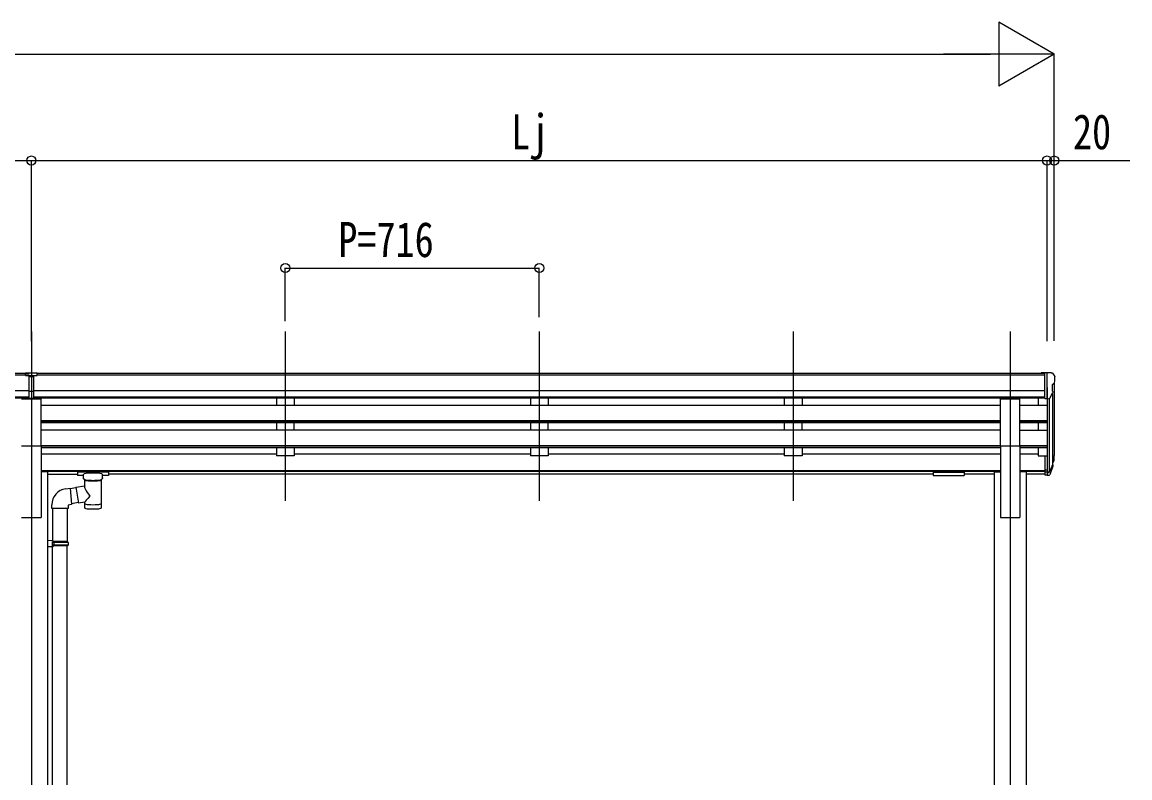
# Model space of a CAD drawing. Units: millimetres, scale not verified. Extents: x -12615 to 12615, y -8910 to 8910.
# Drawn here: x -1366 to 1758, y -3821 to -1691 of the extents above; entities that cross this region are included whole.
import ezdxf
from ezdxf.enums import TextEntityAlignment as Align

# ---------------------------------------------------------------- set-up
doc = ezdxf.new("R2010")
doc.units = ezdxf.units.MM
doc.header["$LTSCALE"] = 40
for name, color, linetype in [('0-3_YKK_12', 2, 'Continuous'), ('0-4_YKK_13', 4, 'Continuous'), ('0-5_YKK_A1', 4, 'Continuous'), ('0-6_YKK_D', 6, 'Continuous')]:
    doc.layers.add(name, color=color, linetype=linetype)
doc.styles.add('ＭＳ ゴシック', font='')
doc.styles.get('ＭＳ ゴシック').set_extended_font_data('MS Gothic')

msp = doc.modelspace()

# ---------------------------------------------------------------- linework, layer by layer
at = {"layer": '0-3_YKK_12'}
for p, q in [((-1339.7, -2563.41), (-1339.7, -5737.82)), ((-623.7, -2563.41), (-623.7, -3040.93)), ((92.3, -2563.41), (92.3, -3040.93)), ((808.3, -2563.41), (808.3, -3040.93)), ((1420.3, -2563.41), (1420.3, -5737.82))]:
    msp.add_line(p, q, dxfattribs=at)
at = {"layer": '0-4_YKK_13'}
for p, q in [((-1356.2, -2687.83), (-1356.2, -2679.99)), ((-1333.2, -2751.46), (-1333.2, -2686.18)), ((1517.8, -2679.8), (1507.8, -2679.89)), ((1507.8, -2681.4), (1507.8, -2679.89)), ((1517.8, -2751.78), (1517.8, -2679.8)), ((1536.3, -2679.8), (1517.8, -2679.8)), ((1524.3, -2752.78), (1524.3, -2679.8)), ((1536.3, -2679.8), (1538.63, -2679.94)), ((1539.39, -2680.37), (1543.45, -2686.17)), ((-1356.2, -2687.83), (-1346.2, -2687.83)), ((-1339.7, -2688.65), (-1346.2, -2688.25)), ((-1346.2, -2689.83), (-1333.2, -2689.83)), ((-1333.2, -2688.31), (-1339.7, -2688.63)), ((1538.3, -2714.31), (1538.3, -2730.59)), ((1543.76, -2710.98), (1538.45, -2714.05)), ((1546.3, -2689.17), (1546.3, -2689.8)), ((-1346.2, -2731.35), (-1339.7, -2731.52)), ((-1339.7, -2731.52), (-1333.2, -2731.35)), ((1531.92, -2750.97), (1540.92, -2735.38)), ((-1367.2, -2753.45), (-1312.2, -2753.45)), ((-1346.2, -2750.4), (-1339.7, -2750.79)), ((-1339.7, -2750.79), (-1333.2, -2750.4)), ((-1312.2, -2885.24), (-1312.2, -2753.45)), ((1392.8, -2885.24), (1392.8, -2753.45)), ((1392.8, -2753.45), (1447.8, -2753.45)), ((1447.8, -2885.24), (1447.8, -2753.45)), ((1517.8, -2751.78), (1524.3, -2751.78)), ((1524.3, -2752.78), (1529.51, -2752.46)), ((-1367.2, -2885.24), (-1312.2, -2885.24)), ((1392.8, -2885.24), (1447.8, -2885.24)), ((1517.8, -2913.52), (1517.8, -2967.55)), ((1517.8, -2913.52), (1524.3, -2913.52)), ((1524.3, -2913.52), (1524.3, -2968.29)), ((1542.6, -2926.33), (1539.32, -2933.4)), ((1543.2, -2927.71), (1539.32, -2935.66)), ((-1209.71, -2958.1), (-1209.71, -2968.86)), ((-1124.71, -2957.44), (-1207.71, -2957.44)), ((-1124.71, -2959.62), (-1207.71, -2959.62)), ((-1193.21, -2976.33), (-1193.21, -2966.06)), ((-1139.21, -2976.33), (-1139.21, -2966.06)), ((-1122.71, -2958.1), (-1122.71, -2968.86)), ((-1122.71, -2958.29), (-1122.71, -2959.83)), ((1203.3, -2958.1), (1203.3, -2968.86)), ((1203.3, -2958.29), (1203.3, -2959.83)), ((1205.3, -2957.44), (1288.3, -2957.44)), ((1205.3, -2959.62), (1288.3, -2959.62)), ((1290.3, -2958.1), (1290.3, -2968.86)), ((1517.8, -2953.65), (1524.3, -2953.65)), ((1517.8, -2958.53), (1524.3, -2958.53)), ((1524.3, -2958.55), (1529.43, -2958.55)), ((1524.3, -2960.36), (1529.14, -2960.36)), ((1530.73, -2957.87), (1538.49, -2942.47)), ((1539.93, -2942.83), (1531.74, -2959)), ((1540.55, -2943.39), (1531.74, -2966.94)), ((1540.89, -2938.99), (1540.55, -2943.39)), ((-1214.33, -3002.31), (-1189.11, -2998.4)), ((-1193.21, -2969.53), (-1207.71, -2969.53)), ((-1189.11, -2998.41), (-1189.11, -2980.82)), ((-1143.31, -2980.83), (-1143.29, -3061.13)), ((-1124.71, -2969.53), (-1139.21, -2969.53)), ((1205.3, -2969.53), (1288.3, -2969.53)), ((1517.8, -2967.55), (1524.3, -2967.55)), ((1524.3, -2968.29), (1529.14, -2968.29)), ((-1243.06, -3006.42), (-1230.55, -3004.87)), ((-1214.04, -3004.19), (-1230.39, -3006.73)), ((-1214.33, -3002.31), (-1207.31, -3047.57)), ((-1282.47, -3062.43), (-1282.47, -3051.52)), ((-1207.6, -3045.7), (-1226.72, -3048.66)), ((-1189.11, -3044.75), (-1207.31, -3047.57)), ((-1189.12, -3061.13), (-1189.11, -3044.5)), ((-1236.47, -3062.43), (-1282.47, -3062.43)), ((-1280.5, -3062.43), (-1280.5, -3153.18)), ((-1238.5, -3062.43), (-1238.5, -3155.74)), ((-1278.5, -3153.24), (-1294.5, -3152.77)), ((-1294.5, -3152.77), (-1294.5, -3170.71)), ((-1278.5, -3155.24), (-1278.5, -3153.24)), ((-1278.5, -3170.24), (-1294.5, -3170.71)), ((-1278.5, -3155.24), (-1280.5, -3155.24)), ((-1237.5, -3155.74), (-1280.5, -3155.74)), ((-1236.5, -3157.74), (-1280.5, -3157.74)), ((-1236.5, -3165.74), (-1280.5, -3165.74)), ((-1237.5, -3167.74), (-1280.5, -3167.74)), ((-1280.5, -4012.44), (-1280.5, -3170.3)), ((-1278.5, -3170.24), (-1278.5, -3168.24)), ((-1276.03, -3157.74), (-1275.6, -3155.74)), ((-1238.5, -4015), (-1238.5, -3167.74)), ((-1236.5, -3157.74), (-1237.5, -3155.74)), ((-1236.5, -3165.74), (-1237.5, -3167.74)), ((-1236.5, -3157.74), (-1236.5, -3165.74))]:
    msp.add_line(p, q, dxfattribs=at)
for points in [[(-1356.2, -2679.99), (-1338.2, -2679.83), (-1323.2, -2679.96)], [(-1333.2, -2751.46), (-1339.7, -2751.86), (-1346.2, -2751.46), (-1346.2, -2686.12)], [(-1333.2, -2687.79), (-1323.2, -2687.7), (-1323.2, -2679.96)], [(-1333.2, -2732.45), (-1336.46, -2732.54), (-1339.7, -2732.62), (-1342.95, -2732.54), (-1346.2, -2732.45)], [(-1207.71, -2957.44), (-1208.06, -2957.44), (-1208.59, -2957.47), (-1209.04, -2957.52), (-1209.34, -2957.6), (-1209.51, -2957.69), (-1209.63, -2957.83), (-1209.7, -2958.01), (-1209.71, -2958.1)], [(-1122.71, -2958.1), (-1122.74, -2957.91), (-1122.83, -2957.77), (-1122.92, -2957.68), (-1123.03, -2957.62), (-1123.15, -2957.57), (-1123.44, -2957.51), (-1123.93, -2957.46), (-1124.47, -2957.44), (-1124.71, -2957.44)], [(1203.3, -2958.1), (1203.33, -2957.91), (1203.42, -2957.77), (1203.51, -2957.68), (1203.62, -2957.62), (1203.74, -2957.57), (1204.03, -2957.51), (1204.52, -2957.46), (1205.06, -2957.44), (1205.3, -2957.44)], [(1288.3, -2957.44), (1288.65, -2957.44), (1289.18, -2957.47), (1289.63, -2957.52), (1289.93, -2957.6), (1290.1, -2957.69), (1290.22, -2957.83), (1290.29, -2958.01), (1290.3, -2958.1)], [(-1207.71, -2969.53), (-1208.06, -2969.52), (-1208.59, -2969.5), (-1209.04, -2969.45), (-1209.34, -2969.37), (-1209.51, -2969.27), (-1209.63, -2969.13), (-1209.7, -2968.95), (-1209.71, -2968.86)], [(-1189.11, -2980.82), (-1189.34, -2980.73), (-1190.69, -2979.99), (-1191.81, -2979.15), (-1192.56, -2978.28), (-1193.02, -2977.38), (-1193.2, -2976.49)], [(-1139.25, -2976.28), (-1139.22, -2976.63), (-1139.47, -2977.59), (-1139.99, -2978.47), (-1140.79, -2979.31), (-1141.9, -2980.11), (-1143.31, -2980.83)], [(-1122.71, -2968.86), (-1122.74, -2969.06), (-1122.83, -2969.19), (-1122.92, -2969.29), (-1123.03, -2969.35), (-1123.15, -2969.39), (-1123.44, -2969.46), (-1123.93, -2969.5), (-1124.47, -2969.52), (-1124.71, -2969.53)], [(1203.3, -2968.86), (1203.33, -2969.06), (1203.42, -2969.19), (1203.51, -2969.29), (1203.62, -2969.35), (1203.74, -2969.39), (1204.03, -2969.46), (1204.52, -2969.5), (1205.06, -2969.52), (1205.3, -2969.53)], [(1288.3, -2969.53), (1288.65, -2969.52), (1289.18, -2969.5), (1289.63, -2969.45), (1289.93, -2969.37), (1290.1, -2969.27), (1290.22, -2969.13), (1290.29, -2968.95), (1290.3, -2968.86)], [(-1230.55, -3004.87), (-1226.54, -3050.69), (-1236.47, -3052.43), (-1236.47, -3062.43)], [(-1278.5, -3168.24), (-1280.5, -3168.24), (-1280.5, -3155.24)], [(-1276.03, -3157.74), (-1276.03, -3165.74), (-1275.6, -3167.74)]]:
    msp.add_lwpolyline(points, dxfattribs=at)
for centre, radius, start, end in [((1538.57, -2680.94), 1, 35, 86.5), ((1543.3, -2689.17), 3, 0, 87), ((1538.6, -2714.31), 0.3, 120, 180), ((1539.39, -2706.61), 6.18, 315.00103, 354.2965), ((1344.3, -2689.8), 202, 355.05096, 0), ((1538.6, -2730.59), 0.3, 180, 265.2833), ((1538.32, -2733.88), 3, 330, 85.2833), ((1529.32, -2749.47), 3, 273.5, 330), ((1513.71, -2916.84), 30.41, 341.80266, 352.8448), ((1515.11, -2918.59), 29.53, 342.01856, 353.49194), ((-1236.56, -3051.87), 45.91, 98.14944, 179.55845)]:
    msp.add_arc(centre, radius, start, end, dxfattribs=at)
for centre, major_axis, ratio, start_param, end_param in [((-1315.13, -2690.14), (24.57, -1.51), 0.121868, 3.1422238, 3.1491027), ((1456.43, -2912.35), (-87.93, 4.42), 0.541684, 3.060334, 3.2172517), ((1455.64, -2919.03), (89.06, 1.43), 0.57596, 6.1985533, 6.3701348), ((-1207.71, -2959.83), (-2, 0), 0.109601, 4.712389, 6.2831853), ((-1166.21, -2966.06), (-27, 0), 0.122176, 3.1415927, 6.2831853), ((-1124.71, -2959.83), (-2, 0), 0.109601, 3.1415927, 4.712389), ((1205.3, -2959.83), (2, 0), 0.109601, 1.5707963, 3.1415927), ((1288.3, -2959.83), (2, 0), 0.109601, 0, 1.5707963), ((1529.14, -2957.65), (3, 0), 0.90356, 4.712389, 5.7595865), ((1529.14, -2965.58), (-3, 0), 0.90356, 1.5707963, 2.6179939), ((1529.43, -2957.2), (1.5, 0), 0.90356, 4.712389, 5.7595865), ((1454.38, -2918.93), (88.05, 0), 0.90356, 5.9828017, 6.0168888), ((1539.58, -2938.99), (-1.3, 0), 0.90356, 2.9359903, 4.9130961), ((1453.66, -2922.8), (89.07, 0), 0.90356, 6.0316505, 6.077583), ((-1177.21, -2976.33), (-16, 0), 0.361356, 0, 0.0194874), ((-1166.21, -3024.95), (22.81, -26.62), 0.234429, 3.1563334, 4.5976381), ((-1166.19, -2981.29), (-22.92, 0.42), 0.07247, 0.0008089, 1.5716053), ((-1166.19, -2982.91), (-22.92, 0.42), 0.07247, 0.0008089, 1.5716053), ((-1166.22, -2981.29), (22.91, 0.42), 0.072511, 4.711586, 6.2823824), ((-1166.22, -2982.91), (22.91, 0.42), 0.072511, 4.711586, 6.2823824), ((-1168.76, -3022.3), (-20.32, -22.25), 0.045535, 4.9756507, 6.2441899), ((-1166.21, -3048.68), (-22.91, 0), 0.122865, 6.2831853, 9.424778), ((-1166.21, -3061.13), (-22.92, 0), 0.101955, 6.2829723, 9.4248207)]:
    msp.add_ellipse(centre, major_axis=major_axis, ratio=ratio, start_param=start_param, end_param=end_param, dxfattribs=at)
at = {"layer": '0-5_YKK_A1'}
for p, q in [((-1346.2, -2681.4), (-4187.2, -2681.4)), ((1517.8, -2681.4), (-1323.2, -2681.4)), ((-1346.2, -2686.62), (-4187.2, -2686.62)), ((1517.8, -2686.62), (-1323.2, -2686.62)), ((1544.3, -2710.37), (1544.3, -2913.16)), ((-1346.2, -2730.15), (-4197.2, -2730.15)), ((-1346.2, -2748), (-4197.2, -2748)), ((1517.8, -2730.15), (-1333.2, -2730.15)), ((1517.8, -2748), (-1333.2, -2748)), ((1524.3, -2720.9), (1524.3, -2913.52)), ((1539.32, -2738.15), (1539.32, -2939.87)), ((-1346.2, -2751.25), (-4197.2, -2751.25)), ((1517.8, -2751.25), (-1333.2, -2751.25)), ((1392.8, -2771.83), (-1312.2, -2771.83)), ((-648.7, -2751.35), (-648.7, -2771.73)), ((-598.7, -2771.73), (-648.7, -2771.73)), ((-598.7, -2751.35), (-598.7, -2771.73)), ((67.3, -2751.35), (67.3, -2771.73)), ((117.3, -2771.73), (67.3, -2771.73)), ((117.3, -2751.35), (117.3, -2771.73)), ((783.3, -2751.35), (783.3, -2771.73)), ((833.3, -2771.73), (783.3, -2771.73)), ((833.3, -2751.35), (833.3, -2771.73)), ((1524.3, -2771.83), (1447.8, -2771.83)), ((1499.3, -2751.25), (1499.3, -2771.83)), ((1530.3, -2752.31), (1530.3, -2958.3)), ((1392.8, -2815.19), (-1312.2, -2815.19)), ((1392.8, -2816.69), (-1312.2, -2816.69)), ((1392.8, -2821), (-1312.2, -2821)), ((1392.8, -2841.83), (-1312.2, -2841.83)), ((-648.7, -2821), (-648.7, -2841.83)), ((-598.7, -2841.83), (-648.7, -2841.83)), ((-598.7, -2841.83), (-598.7, -2821)), ((67.3, -2821), (67.3, -2841.83)), ((117.3, -2841.83), (67.3, -2841.83)), ((117.3, -2841.83), (117.3, -2821)), ((783.3, -2821), (783.3, -2841.83)), ((833.3, -2841.83), (783.3, -2841.83)), ((833.3, -2841.83), (833.3, -2821)), ((1524.3, -2815.19), (1447.8, -2815.19)), ((1524.3, -2816.69), (1447.8, -2816.69)), ((1524.3, -2821), (1447.8, -2821)), ((1524.3, -2841.93), (1447.8, -2841.93)), ((1499.3, -2821), (1499.3, -2841.93)), ((-1312.2, -2885.24), (-1312.2, -3087.82)), ((1392.8, -2885.3), (-1312.2, -2885.3)), ((1392.8, -2886.79), (-1312.2, -2886.79)), ((1392.8, -2891.11), (-1312.2, -2891.11)), ((-648.7, -2891.11), (-648.7, -2914.15)), ((-598.7, -2891.11), (-598.7, -2914.15)), ((67.3, -2891.11), (67.3, -2914.15)), ((117.3, -2891.11), (117.3, -2914.15)), ((783.3, -2891.11), (783.3, -2914.15)), ((833.3, -2891.11), (833.3, -2914.15)), ((1392.8, -2885.24), (1392.8, -3087.82)), ((1447.8, -2885.24), (1447.8, -3087.82)), ((1524.3, -2885.3), (1447.8, -2885.24)), ((1524.3, -2886.79), (1447.8, -2886.79)), ((1524.3, -2891.11), (1447.8, -2891.11)), ((1499.3, -2891.11), (1499.3, -2914.15)), ((-648.7, -2909.21), (-1312.2, -2909.21)), ((-598.7, -2914.15), (-648.7, -2914.15)), ((67.3, -2909.21), (-598.7, -2909.21)), ((117.3, -2914.15), (67.3, -2914.15)), ((783.3, -2909.21), (117.3, -2909.21)), ((833.3, -2914.15), (783.3, -2914.15)), ((1392.8, -2909.21), (833.3, -2909.21)), ((1499.3, -2909.21), (1447.8, -2909.21)), ((1499.3, -2914.15), (1517.8, -2914.15)), ((1392.8, -2956.23), (-1312.2, -2956.23)), ((1392.8, -2957.62), (-1312.2, -2957.62)), ((-1294.5, -2958.82), (-1312.2, -2958.82)), ((-1294.5, -2958.82), (-1294.5, -4862.82)), ((-1294.5, -2965.31), (-1209.71, -2965.31)), ((1203.3, -2965.31), (-1122.71, -2965.31)), ((1375.1, -2965.31), (1290.3, -2965.31)), ((1375.1, -2958.82), (1375.1, -4862.82)), ((1375.1, -2958.82), (1392.8, -2958.82)), ((1517.8, -2956.23), (1447.8, -2956.23)), ((1517.8, -2957.62), (1447.8, -2957.62)), ((1465.5, -2958.82), (1447.8, -2958.82)), ((1465.5, -2958.82), (1465.5, -4862.82)), ((1517.8, -2965.31), (1465.5, -2965.31)), ((-1367.2, -3087.82), (-1312.2, -3087.82)), ((1392.8, -3087.82), (1447.8, -3087.82))]:
    msp.add_line(p, q, dxfattribs=at)
at = {"layer": '0-6_YKK_D'}
for p, q in [((1544.3, -1781.4), (1388.41, -1691.4)), ((1388.41, -1691.4), (1388.41, -1871.4)), ((1544.3, -2589.98), (1544.3, -1780.4)), ((-6907.7, -1781.4), (1364.3, -1781.4)), ((1544.3, -1781.4), (1232.53, -1781.4)), ((1544.3, -1781.4), (1388.41, -1871.4)), ((-4203.7, -2081.4), (-1339.7, -2081.4)), ((-1339.7, -2590.98), (-1339.7, -2080.4)), ((-1339.7, -2590.98), (-1339.7, -2080.4)), ((-1339.7, -2081.4), (1524.3, -2081.4)), ((1524.3, -2590.98), (1524.3, -2080.4)), ((1524.3, -2590.98), (1524.3, -2080.4)), ((1544.3, -2588.98), (1544.3, -2080.4)), ((-623.7, -2534.52), (-623.7, -2383.42)), ((-623.7, -2384.42), (92.3, -2384.42)), ((92.3, -2523.39), (92.3, -2383.42))]:
    msp.add_line(p, q, dxfattribs=at)
msp.add_lwpolyline([(1524.3, -2081.4), (1544.3, -2081.4), (1757.7, -2081.4)], dxfattribs=at)
for centre in [(-1339.7, -2081.4), (-1339.7, -2081.4), (1524.3, -2081.4), (1524.3, -2081.4), (1544.3, -2081.4), (-623.7, -2384.42), (92.3, -2384.42)]:
    msp.add_circle(centre, 12.75, dxfattribs=at)

# ---------------------------------------------------------------- texts
at = {"layer": '0-6_YKK_D', "style": 'ＭＳ ゴシック', "width": 0.8}
for s, p in [('Lj', (13.1, -2079.4)), ('20', (1597.3, -2079.4)), ('P=716', (-474.5, -2383.12))]:
    msp.add_text(s, height=98.97, dxfattribs=at).set_placement(p, align=Align.BOTTOM_LEFT)

doc.saveas('drawing.dxf')
